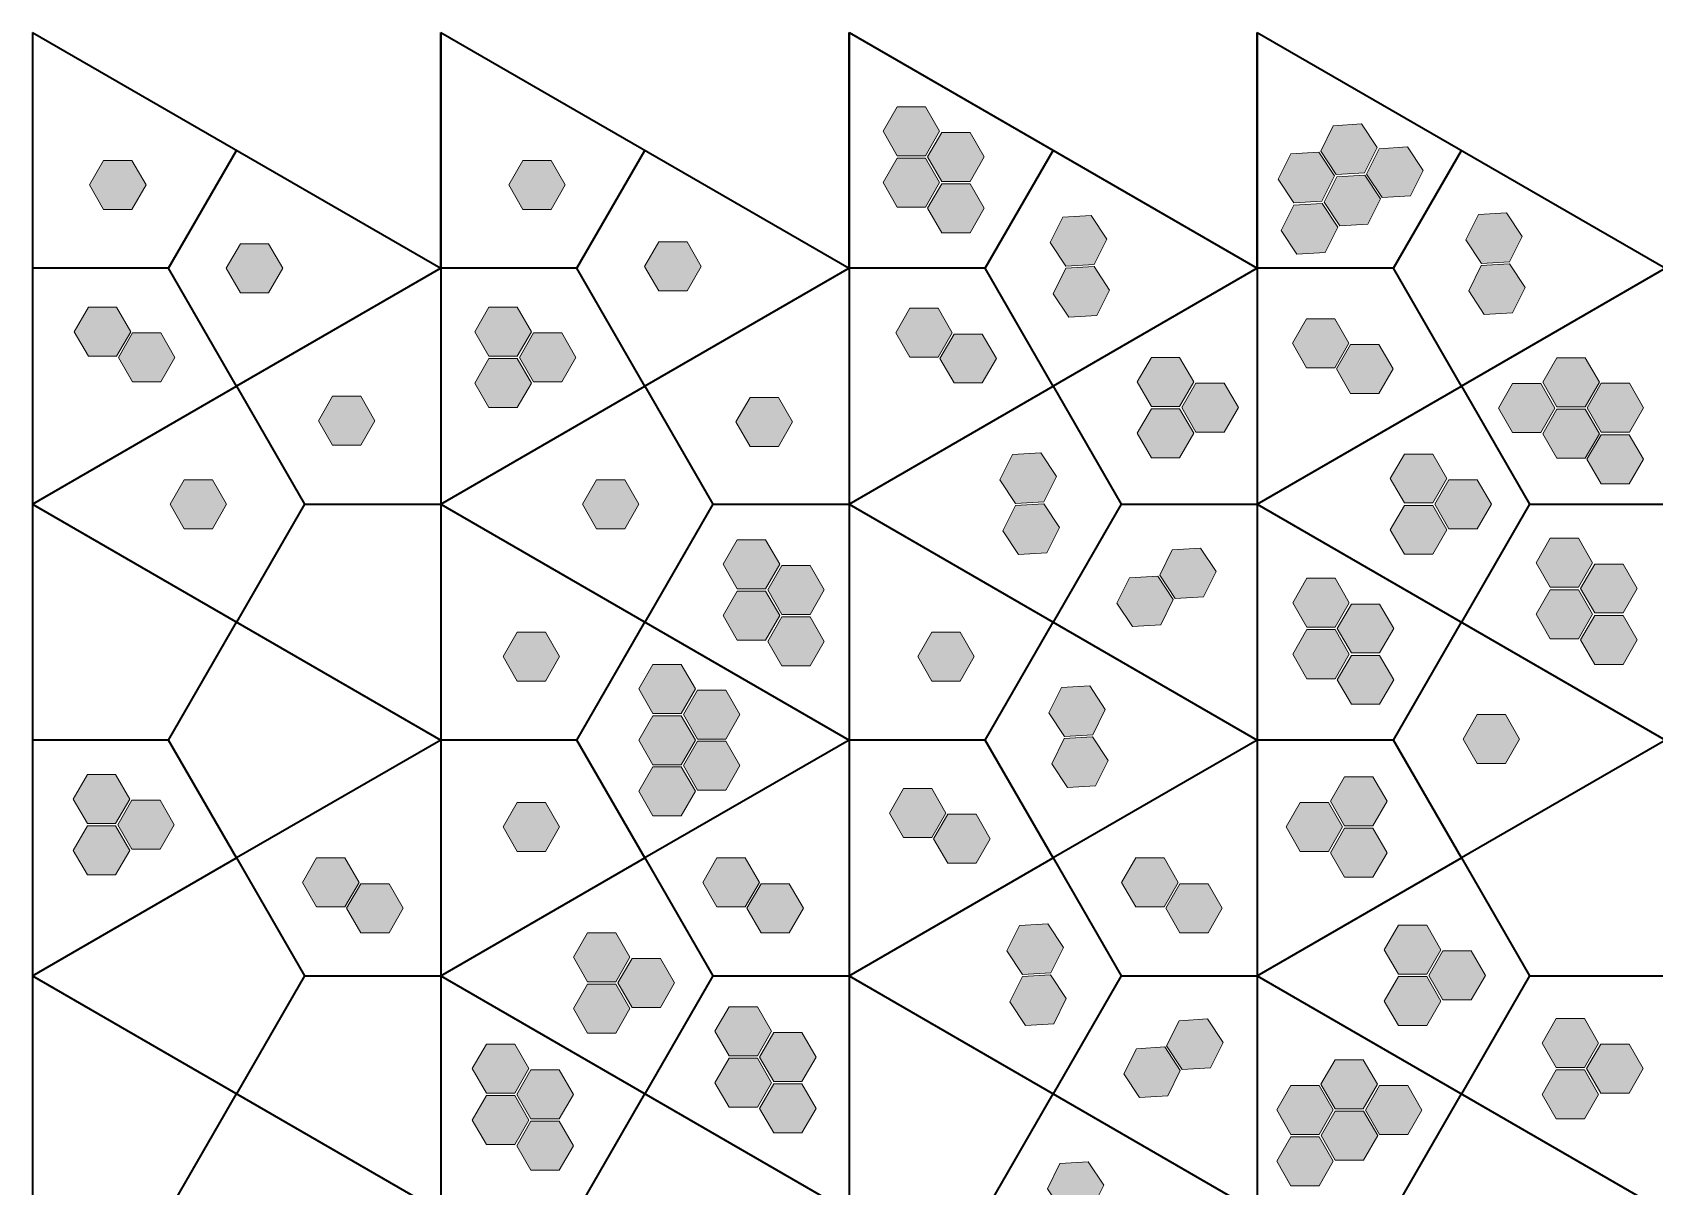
# Model space of a CAD drawing. Header units: centimetres. Extents: x 1.7 to 32, y -24.5 to -2.
# Drawn here: x 1.66 to 18.88, y -14.24 to -2 of the extents above; entities that cross this region are included whole.
import ezdxf

# ---------------------------------------------------------------- set-up
doc = ezdxf.new("R2010")
doc.units = ezdxf.units.CM
doc.header["$MEASUREMENT"] = 0
doc.layers.add('Camada 1', color=7, linetype='Continuous', lineweight=0)

msp = doc.modelspace()

# ---------------------------------------------------------------- hatches: boundary and pattern name
at = {"layer": 'Camada 1', "true_color": 0xe61f5b, "transparency": 33554687}
h = msp.add_hatch(color=232, dxfattribs=at)
h.dxf.hatch_style = 2
h.paths.add_polyline_path([(11.137, -2.785), (10.837, -2.785), (10.687, -3.045), (10.837, -3.304), (11.137, -3.304), (11.287, -3.045)])
h = msp.add_hatch(color=232, dxfattribs=at)
h.dxf.hatch_style = 2
h.paths.add_polyline_path([(11.61, -3.057), (11.31, -3.057), (11.16, -3.317), (11.31, -3.577), (11.61, -3.577), (11.76, -3.317)])
h = msp.add_hatch(color=232, dxfattribs=at)
h.dxf.hatch_style = 2
h.paths.add_polyline_path([(15.332, -3.255), (15.498, -3.505), (15.797, -3.487), (15.931, -3.219), (15.765, -2.968), (15.466, -2.987)])
h = msp.add_hatch(color=232, dxfattribs=at)
h.dxf.hatch_style = 2
h.paths.add_polyline_path([(14.881, -3.554), (15.046, -3.804), (15.346, -3.786), (15.479, -3.517), (15.314, -3.267), (15.014, -3.285)])
h = msp.add_hatch(color=232, dxfattribs=at)
h.dxf.hatch_style = 2
h.paths.add_polyline_path([(15.82, -3.499), (15.986, -3.749), (16.285, -3.731), (16.419, -3.463), (16.254, -3.212), (15.954, -3.231)])
h = msp.add_hatch(color=232, dxfattribs=at)
h.dxf.hatch_style = 2
h.paths.add_polyline_path([(2.714, -3.354), (2.414, -3.354), (2.264, -3.614), (2.414, -3.874), (2.714, -3.874), (2.864, -3.614)])
h = msp.add_hatch(color=232, dxfattribs=at)
h.dxf.hatch_style = 2
h.paths.add_polyline_path([(7.164, -3.354), (6.864, -3.354), (6.714, -3.614), (6.864, -3.874), (7.164, -3.874), (7.314, -3.614)])
h = msp.add_hatch(color=232, dxfattribs=at)
h.dxf.hatch_style = 2
h.paths.add_polyline_path([(11.137, -3.33), (10.837, -3.33), (10.687, -3.59), (10.837, -3.849), (11.137, -3.849), (11.287, -3.59)])
h = msp.add_hatch(color=232, dxfattribs=at)
h.dxf.hatch_style = 2
h.paths.add_polyline_path([(11.61, -3.602), (11.31, -3.602), (11.16, -3.862), (11.31, -4.122), (11.61, -4.122), (11.76, -3.862)])
h = msp.add_hatch(color=232, dxfattribs=at)
h.dxf.hatch_style = 2
h.paths.add_polyline_path([(15.369, -3.798), (15.534, -4.048), (15.834, -4.03), (15.968, -3.761), (15.802, -3.511), (15.503, -3.529)])
h = msp.add_hatch(color=232, dxfattribs=at)
h.dxf.hatch_style = 2
h.paths.add_polyline_path([(13.061, -4.19), (12.895, -3.94), (12.596, -3.958), (12.462, -4.226), (12.627, -4.477), (12.927, -4.458)])
h = msp.add_hatch(color=232, dxfattribs=at)
h.dxf.hatch_style = 2
h.paths.add_polyline_path([(14.914, -4.099), (15.08, -4.349), (15.379, -4.331), (15.513, -4.062), (15.348, -3.812), (15.048, -3.83)])
h = msp.add_hatch(color=232, dxfattribs=at)
h.dxf.hatch_style = 2
h.paths.add_polyline_path([(17.471, -4.161), (17.306, -3.911), (17.006, -3.929), (16.872, -4.197), (17.038, -4.448), (17.337, -4.429)])
h = msp.add_hatch(color=232, dxfattribs=at)
h.dxf.hatch_style = 2
h.paths.add_polyline_path([(4.165, -4.239), (3.865, -4.239), (3.715, -4.499), (3.865, -4.759), (4.165, -4.759), (4.315, -4.499)])
h = msp.add_hatch(color=232, dxfattribs=at)
h.dxf.hatch_style = 2
h.paths.add_polyline_path([(8.606, -4.219), (8.306, -4.219), (8.156, -4.479), (8.306, -4.739), (8.606, -4.739), (8.756, -4.479)])
h = msp.add_hatch(color=232, dxfattribs=at)
h.dxf.hatch_style = 2
h.paths.add_polyline_path([(17.502, -4.702), (17.336, -4.452), (17.037, -4.47), (16.903, -4.739), (17.069, -4.989), (17.368, -4.971)])
h = msp.add_hatch(color=232, dxfattribs=at)
h.dxf.hatch_style = 2
h.paths.add_polyline_path([(13.091, -4.731), (12.926, -4.481), (12.626, -4.499), (12.492, -4.768), (12.658, -5.018), (12.957, -5)])
h = msp.add_hatch(color=232, dxfattribs=at)
h.dxf.hatch_style = 2
h.paths.add_polyline_path([(2.552, -4.911), (2.252, -4.911), (2.102, -5.171), (2.252, -5.431), (2.552, -5.431), (2.702, -5.171)])
h = msp.add_hatch(color=232, dxfattribs=at)
h.dxf.hatch_style = 2
h.paths.add_polyline_path([(6.804, -4.912), (6.504, -4.912), (6.354, -5.171), (6.504, -5.431), (6.804, -5.431), (6.954, -5.171)])
h = msp.add_hatch(color=232, dxfattribs=at)
h.dxf.hatch_style = 2
h.paths.add_polyline_path([(11.271, -4.923), (10.971, -4.923), (10.821, -5.182), (10.971, -5.442), (11.271, -5.442), (11.421, -5.182)])
h = msp.add_hatch(color=232, dxfattribs=at)
h.dxf.hatch_style = 2
h.paths.add_polyline_path([(15.482, -5.034), (15.182, -5.034), (15.032, -5.294), (15.182, -5.554), (15.482, -5.554), (15.632, -5.294)])
h = msp.add_hatch(color=232, dxfattribs=at)
h.dxf.hatch_style = 2
h.paths.add_polyline_path([(3.02, -5.184), (2.72, -5.184), (2.57, -5.444), (2.72, -5.704), (3.02, -5.704), (3.17, -5.444)])
h = msp.add_hatch(color=232, dxfattribs=at)
h.dxf.hatch_style = 2
h.paths.add_polyline_path([(7.277, -5.184), (6.977, -5.184), (6.827, -5.444), (6.977, -5.704), (7.277, -5.704), (7.427, -5.444)])
h = msp.add_hatch(color=232, dxfattribs=at)
h.dxf.hatch_style = 2
h.paths.add_polyline_path([(11.74, -5.196), (11.44, -5.196), (11.29, -5.456), (11.44, -5.715), (11.74, -5.715), (11.89, -5.456)])
h = msp.add_hatch(color=232, dxfattribs=at)
h.dxf.hatch_style = 2
h.paths.add_polyline_path([(15.95, -5.307), (15.65, -5.307), (15.5, -5.567), (15.65, -5.827), (15.95, -5.827), (16.1, -5.567)])
h = msp.add_hatch(color=232, dxfattribs=at)
h.dxf.hatch_style = 2
h.paths.add_polyline_path([(6.804, -5.457), (6.504, -5.457), (6.354, -5.717), (6.504, -5.976), (6.804, -5.976), (6.954, -5.717)])
h = msp.add_hatch(color=232, dxfattribs=at)
h.dxf.hatch_style = 2
h.paths.add_polyline_path([(13.835, -5.444), (13.535, -5.444), (13.385, -5.704), (13.535, -5.964), (13.835, -5.964), (13.985, -5.704)])
h = msp.add_hatch(color=232, dxfattribs=at)
h.dxf.hatch_style = 2
h.paths.add_polyline_path([(17.84, -5.448), (17.69, -5.708), (17.84, -5.967), (18.14, -5.967), (18.29, -5.708), (18.14, -5.448)])
h = msp.add_hatch(color=232, dxfattribs=at)
h.dxf.hatch_style = 2
h.paths.add_polyline_path([(14.308, -5.717), (14.008, -5.717), (13.858, -5.976), (14.008, -6.236), (14.308, -6.236), (14.458, -5.976)])
h = msp.add_hatch(color=232, dxfattribs=at)
h.dxf.hatch_style = 2
h.paths.add_polyline_path([(17.368, -5.721), (17.218, -5.981), (17.368, -6.241), (17.668, -6.241), (17.818, -5.981), (17.668, -5.721)])
h = msp.add_hatch(color=232, dxfattribs=at)
h.dxf.hatch_style = 2
h.paths.add_polyline_path([(18.309, -5.718), (18.159, -5.978), (18.309, -6.238), (18.609, -6.238), (18.759, -5.978), (18.609, -5.718)])
h = msp.add_hatch(color=232, dxfattribs=at)
h.dxf.hatch_style = 2
h.paths.add_polyline_path([(5.143, -5.856), (4.843, -5.856), (4.693, -6.116), (4.843, -6.376), (5.143, -6.376), (5.293, -6.116)])
h = msp.add_hatch(color=232, dxfattribs=at)
h.dxf.hatch_style = 2
h.paths.add_polyline_path([(9.576, -5.868), (9.276, -5.868), (9.126, -6.128), (9.276, -6.388), (9.576, -6.388), (9.726, -6.128)])
h = msp.add_hatch(color=232, dxfattribs=at)
h.dxf.hatch_style = 2
h.paths.add_polyline_path([(13.835, -5.989), (13.535, -5.989), (13.385, -6.249), (13.535, -6.509), (13.835, -6.509), (13.985, -6.249)])
h = msp.add_hatch(color=232, dxfattribs=at)
h.dxf.hatch_style = 2
h.paths.add_polyline_path([(17.84, -5.993), (17.69, -6.253), (17.84, -6.513), (18.14, -6.513), (18.29, -6.253), (18.14, -5.993)])
h = msp.add_hatch(color=232, dxfattribs=at)
h.dxf.hatch_style = 2
h.paths.add_polyline_path([(18.308, -6.264), (18.158, -6.524), (18.308, -6.784), (18.608, -6.784), (18.758, -6.524), (18.608, -6.264)])
h = msp.add_hatch(color=232, dxfattribs=at)
h.dxf.hatch_style = 2
h.paths.add_polyline_path([(12.527, -6.707), (12.361, -6.457), (12.062, -6.475), (11.928, -6.743), (12.094, -6.994), (12.393, -6.975)])
h = msp.add_hatch(color=232, dxfattribs=at)
h.dxf.hatch_style = 2
h.paths.add_polyline_path([(16.521, -6.469), (16.221, -6.469), (16.071, -6.729), (16.221, -6.988), (16.521, -6.988), (16.671, -6.729)])
h = msp.add_hatch(color=232, dxfattribs=at)
h.dxf.hatch_style = 2
h.paths.add_polyline_path([(3.569, -6.741), (3.269, -6.741), (3.119, -7.001), (3.269, -7.261), (3.569, -7.261), (3.719, -7.001)])
h = msp.add_hatch(color=232, dxfattribs=at)
h.dxf.hatch_style = 2
h.paths.add_polyline_path([(7.946, -6.741), (7.646, -6.741), (7.496, -7.001), (7.646, -7.261), (7.946, -7.261), (8.096, -7.001)])
h = msp.add_hatch(color=232, dxfattribs=at)
h.dxf.hatch_style = 2
h.paths.add_polyline_path([(16.994, -6.741), (16.694, -6.741), (16.544, -7.001), (16.694, -7.261), (16.994, -7.261), (17.144, -7.001)])
h = msp.add_hatch(color=232, dxfattribs=at)
h.dxf.hatch_style = 2
h.paths.add_polyline_path([(12.558, -7.248), (12.392, -6.998), (12.093, -7.016), (11.959, -7.285), (12.124, -7.535), (12.424, -7.517)])
h = msp.add_hatch(color=232, dxfattribs=at)
h.dxf.hatch_style = 2
h.paths.add_polyline_path([(16.521, -7.014), (16.221, -7.014), (16.071, -7.274), (16.221, -7.533), (16.521, -7.533), (16.671, -7.274)])
h = msp.add_hatch(color=232, dxfattribs=at)
h.dxf.hatch_style = 2
h.paths.add_polyline_path([(9.44, -7.378), (9.14, -7.378), (8.99, -7.638), (9.14, -7.898), (9.44, -7.898), (9.59, -7.638)])
h = msp.add_hatch(color=232, dxfattribs=at)
h.dxf.hatch_style = 2
h.paths.add_polyline_path([(18.068, -7.363), (17.768, -7.363), (17.618, -7.623), (17.768, -7.883), (18.068, -7.883), (18.218, -7.623)])
h = msp.add_hatch(color=232, dxfattribs=at)
h.dxf.hatch_style = 2
h.paths.add_polyline_path([(13.757, -7.484), (13.623, -7.753), (13.788, -8.003), (14.088, -7.985), (14.222, -7.716), (14.056, -7.466)])
h = msp.add_hatch(color=232, dxfattribs=at)
h.dxf.hatch_style = 2
h.paths.add_polyline_path([(9.913, -7.651), (9.613, -7.651), (9.463, -7.911), (9.613, -8.171), (9.913, -8.171), (10.063, -7.911)])
h = msp.add_hatch(color=232, dxfattribs=at)
h.dxf.hatch_style = 2
h.paths.add_polyline_path([(18.541, -7.636), (18.241, -7.636), (18.091, -7.895), (18.241, -8.155), (18.541, -8.155), (18.691, -7.895)])
h = msp.add_hatch(color=232, dxfattribs=at)
h.dxf.hatch_style = 2
h.paths.add_polyline_path([(13.303, -7.782), (13.169, -8.05), (13.335, -8.3), (13.634, -8.282), (13.768, -8.013), (13.603, -7.763)])
h = msp.add_hatch(color=232, dxfattribs=at)
h.dxf.hatch_style = 2
h.paths.add_polyline_path([(15.485, -7.787), (15.185, -7.787), (15.035, -8.047), (15.185, -8.307), (15.485, -8.307), (15.635, -8.047)])
h = msp.add_hatch(color=232, dxfattribs=at)
h.dxf.hatch_style = 2
h.paths.add_polyline_path([(18.068, -7.908), (17.768, -7.908), (17.618, -8.168), (17.768, -8.428), (18.068, -8.428), (18.218, -8.168)])
h = msp.add_hatch(color=232, dxfattribs=at)
h.dxf.hatch_style = 2
h.paths.add_polyline_path([(9.44, -7.923), (9.14, -7.923), (8.99, -8.183), (9.14, -8.443), (9.44, -8.443), (9.59, -8.183)])
h = msp.add_hatch(color=232, dxfattribs=at)
h.dxf.hatch_style = 2
h.paths.add_polyline_path([(15.958, -8.06), (15.658, -8.06), (15.508, -8.32), (15.658, -8.579), (15.958, -8.579), (16.108, -8.32)])
h = msp.add_hatch(color=232, dxfattribs=at)
h.dxf.hatch_style = 2
h.paths.add_polyline_path([(9.913, -8.196), (9.613, -8.196), (9.463, -8.456), (9.613, -8.716), (9.913, -8.716), (10.063, -8.456)])
h = msp.add_hatch(color=232, dxfattribs=at)
h.dxf.hatch_style = 2
h.paths.add_polyline_path([(18.541, -8.181), (18.241, -8.181), (18.091, -8.44), (18.241, -8.7), (18.541, -8.7), (18.691, -8.44)])
h = msp.add_hatch(color=232, dxfattribs=at)
h.dxf.hatch_style = 2
h.paths.add_polyline_path([(7.104, -8.358), (6.804, -8.358), (6.654, -8.618), (6.804, -8.878), (7.104, -8.878), (7.254, -8.618)])
h = msp.add_hatch(color=232, dxfattribs=at)
h.dxf.hatch_style = 2
h.paths.add_polyline_path([(11.505, -8.358), (11.205, -8.358), (11.055, -8.618), (11.205, -8.878), (11.505, -8.878), (11.655, -8.618)])
h = msp.add_hatch(color=232, dxfattribs=at)
h.dxf.hatch_style = 2
h.paths.add_polyline_path([(15.485, -8.332), (15.185, -8.332), (15.035, -8.592), (15.185, -8.852), (15.485, -8.852), (15.635, -8.592)])
h = msp.add_hatch(color=232, dxfattribs=at)
h.dxf.hatch_style = 2
h.paths.add_polyline_path([(15.958, -8.605), (15.658, -8.605), (15.508, -8.865), (15.658, -9.124), (15.958, -9.124), (16.108, -8.865)])
h = msp.add_hatch(color=232, dxfattribs=at)
h.dxf.hatch_style = 2
h.paths.add_polyline_path([(8.545, -8.7), (8.245, -8.7), (8.095, -8.96), (8.245, -9.22), (8.545, -9.22), (8.695, -8.96)])
h = msp.add_hatch(color=232, dxfattribs=at)
h.dxf.hatch_style = 2
h.paths.add_polyline_path([(13.045, -9.178), (12.88, -8.928), (12.58, -8.946), (12.447, -9.215), (12.612, -9.465), (12.912, -9.447)])
h = msp.add_hatch(color=232, dxfattribs=at)
h.dxf.hatch_style = 2
h.paths.add_polyline_path([(9.018, -8.973), (8.718, -8.973), (8.568, -9.232), (8.718, -9.492), (9.018, -9.492), (9.168, -9.232)])
h = msp.add_hatch(color=232, dxfattribs=at)
h.dxf.hatch_style = 2
h.paths.add_polyline_path([(8.545, -9.245), (8.245, -9.245), (8.095, -9.505), (8.245, -9.765), (8.545, -9.765), (8.695, -9.505)])
h = msp.add_hatch(color=232, dxfattribs=at)
h.dxf.hatch_style = 2
h.paths.add_polyline_path([(17.294, -9.232), (16.994, -9.232), (16.844, -9.492), (16.994, -9.752), (17.294, -9.752), (17.444, -9.492)])
h = msp.add_hatch(color=232, dxfattribs=at)
h.dxf.hatch_style = 2
h.paths.add_polyline_path([(13.076, -9.72), (12.911, -9.47), (12.611, -9.488), (12.477, -9.756), (12.643, -10.006), (12.942, -9.988)])
h = msp.add_hatch(color=232, dxfattribs=at)
h.dxf.hatch_style = 2
h.paths.add_polyline_path([(9.018, -9.514), (8.718, -9.514), (8.568, -9.774), (8.718, -10.034), (9.018, -10.034), (9.168, -9.774)])
h = msp.add_hatch(color=232, dxfattribs=at)
h.dxf.hatch_style = 2
h.paths.add_polyline_path([(8.545, -9.786), (8.245, -9.786), (8.095, -10.046), (8.245, -10.306), (8.545, -10.306), (8.695, -10.046)])
h = msp.add_hatch(color=232, dxfattribs=at)
h.dxf.hatch_style = 2
h.paths.add_polyline_path([(2.541, -9.869), (2.241, -9.869), (2.091, -10.129), (2.241, -10.388), (2.541, -10.388), (2.691, -10.129)])
h = msp.add_hatch(color=232, dxfattribs=at)
h.dxf.hatch_style = 2
h.paths.add_polyline_path([(15.586, -9.892), (15.436, -10.152), (15.586, -10.412), (15.886, -10.412), (16.036, -10.152), (15.886, -9.892)])
h = msp.add_hatch(color=232, dxfattribs=at)
h.dxf.hatch_style = 2
h.paths.add_polyline_path([(3.014, -10.141), (2.714, -10.141), (2.564, -10.401), (2.714, -10.661), (3.014, -10.661), (3.164, -10.401)])
h = msp.add_hatch(color=232, dxfattribs=at)
h.dxf.hatch_style = 2
h.paths.add_polyline_path([(11.205, -10.017), (10.905, -10.017), (10.755, -10.277), (10.905, -10.537), (11.205, -10.537), (11.355, -10.277)])
h = msp.add_hatch(color=232, dxfattribs=at)
h.dxf.hatch_style = 2
h.paths.add_polyline_path([(7.104, -10.165), (6.804, -10.165), (6.654, -10.425), (6.804, -10.685), (7.104, -10.685), (7.254, -10.425)])
h = msp.add_hatch(color=232, dxfattribs=at)
h.dxf.hatch_style = 2
h.paths.add_polyline_path([(11.674, -10.291), (11.374, -10.291), (11.224, -10.55), (11.374, -10.81), (11.674, -10.81), (11.824, -10.55)])
h = msp.add_hatch(color=232, dxfattribs=at)
h.dxf.hatch_style = 2
h.paths.add_polyline_path([(15.114, -10.165), (14.964, -10.425), (15.114, -10.685), (15.414, -10.685), (15.564, -10.425), (15.414, -10.165)])
h = msp.add_hatch(color=232, dxfattribs=at)
h.dxf.hatch_style = 2
h.paths.add_polyline_path([(2.541, -10.414), (2.241, -10.414), (2.091, -10.674), (2.241, -10.933), (2.541, -10.933), (2.691, -10.674)])
h = msp.add_hatch(color=232, dxfattribs=at)
h.dxf.hatch_style = 2
h.paths.add_polyline_path([(15.586, -10.438), (15.436, -10.698), (15.586, -10.957), (15.886, -10.957), (16.036, -10.698), (15.886, -10.438)])
h = msp.add_hatch(color=232, dxfattribs=at)
h.dxf.hatch_style = 2
h.paths.add_polyline_path([(4.975, -10.754), (4.675, -10.754), (4.525, -11.014), (4.675, -11.274), (4.975, -11.274), (5.125, -11.014)])
h = msp.add_hatch(color=232, dxfattribs=at)
h.dxf.hatch_style = 2
h.paths.add_polyline_path([(9.224, -10.754), (8.924, -10.754), (8.774, -11.014), (8.924, -11.274), (9.224, -11.274), (9.374, -11.014)])
h = msp.add_hatch(color=232, dxfattribs=at)
h.dxf.hatch_style = 2
h.paths.add_polyline_path([(13.669, -10.754), (13.369, -10.754), (13.219, -11.014), (13.369, -11.274), (13.669, -11.274), (13.819, -11.014)])
h = msp.add_hatch(color=232, dxfattribs=at)
h.dxf.hatch_style = 2
h.paths.add_polyline_path([(5.443, -11.027), (5.143, -11.027), (4.993, -11.287), (5.143, -11.547), (5.443, -11.547), (5.593, -11.287)])
h = msp.add_hatch(color=232, dxfattribs=at)
h.dxf.hatch_style = 2
h.paths.add_polyline_path([(9.692, -11.027), (9.392, -11.027), (9.242, -11.287), (9.392, -11.547), (9.692, -11.547), (9.842, -11.287)])
h = msp.add_hatch(color=232, dxfattribs=at)
h.dxf.hatch_style = 2
h.paths.add_polyline_path([(14.137, -11.027), (13.837, -11.027), (13.687, -11.287), (13.837, -11.547), (14.137, -11.547), (14.287, -11.287)])
h = msp.add_hatch(color=232, dxfattribs=at)
h.dxf.hatch_style = 2
h.paths.add_polyline_path([(12.601, -11.702), (12.436, -11.452), (12.136, -11.47), (12.002, -11.739), (12.168, -11.989), (12.467, -11.971)])
h = msp.add_hatch(color=232, dxfattribs=at)
h.dxf.hatch_style = 2
h.paths.add_polyline_path([(16.457, -11.467), (16.157, -11.467), (16.007, -11.727), (16.157, -11.987), (16.457, -11.987), (16.607, -11.727)])
h = msp.add_hatch(color=232, dxfattribs=at)
h.dxf.hatch_style = 2
h.paths.add_polyline_path([(7.85, -11.547), (7.55, -11.547), (7.4, -11.807), (7.55, -12.067), (7.85, -12.067), (8, -11.807)])
h = msp.add_hatch(color=232, dxfattribs=at)
h.dxf.hatch_style = 2
h.paths.add_polyline_path([(8.323, -11.819), (8.023, -11.819), (7.873, -12.079), (8.023, -12.339), (8.323, -12.339), (8.473, -12.079)])
h = msp.add_hatch(color=232, dxfattribs=at)
h.dxf.hatch_style = 2
h.paths.add_polyline_path([(16.93, -11.74), (16.63, -11.74), (16.48, -12), (16.63, -12.26), (16.93, -12.26), (17.08, -12)])
h = msp.add_hatch(color=232, dxfattribs=at)
h.dxf.hatch_style = 2
h.paths.add_polyline_path([(12.632, -12.244), (12.466, -11.993), (12.167, -12.012), (12.033, -12.28), (12.198, -12.53), (12.498, -12.512)])
h = msp.add_hatch(color=232, dxfattribs=at)
h.dxf.hatch_style = 2
h.paths.add_polyline_path([(16.457, -12.012), (16.157, -12.012), (16.007, -12.272), (16.157, -12.532), (16.457, -12.532), (16.607, -12.272)])
h = msp.add_hatch(color=232, dxfattribs=at)
h.dxf.hatch_style = 2
h.paths.add_polyline_path([(7.85, -12.092), (7.55, -12.092), (7.4, -12.352), (7.55, -12.612), (7.85, -12.612), (8, -12.352)])
h = msp.add_hatch(color=232, dxfattribs=at)
h.dxf.hatch_style = 2
h.paths.add_polyline_path([(9.353, -12.333), (9.053, -12.333), (8.903, -12.593), (9.053, -12.853), (9.353, -12.853), (9.503, -12.593)])
h = msp.add_hatch(color=232, dxfattribs=at)
h.dxf.hatch_style = 2
h.paths.add_polyline_path([(13.831, -12.48), (13.697, -12.748), (13.863, -12.998), (14.162, -12.98), (14.296, -12.712), (14.13, -12.461)])
h = msp.add_hatch(color=232, dxfattribs=at)
h.dxf.hatch_style = 2
h.paths.add_polyline_path([(18.132, -12.457), (17.832, -12.457), (17.682, -12.717), (17.832, -12.977), (18.132, -12.977), (18.282, -12.717)])
h = msp.add_hatch(color=232, dxfattribs=at)
h.dxf.hatch_style = 2
h.paths.add_polyline_path([(6.777, -12.729), (6.477, -12.729), (6.327, -12.989), (6.477, -13.249), (6.777, -13.249), (6.927, -12.989)])
h = msp.add_hatch(color=232, dxfattribs=at)
h.dxf.hatch_style = 2
h.paths.add_polyline_path([(9.826, -12.606), (9.526, -12.606), (9.376, -12.866), (9.526, -13.126), (9.826, -13.126), (9.976, -12.866)])
h = msp.add_hatch(color=232, dxfattribs=at)
h.dxf.hatch_style = 2
h.paths.add_polyline_path([(18.605, -12.73), (18.305, -12.73), (18.155, -12.989), (18.305, -13.249), (18.605, -13.249), (18.755, -12.989)])
h = msp.add_hatch(color=232, dxfattribs=at)
h.dxf.hatch_style = 2
h.paths.add_polyline_path([(9.353, -12.878), (9.053, -12.878), (8.903, -13.138), (9.053, -13.398), (9.353, -13.398), (9.503, -13.138)])
h = msp.add_hatch(color=232, dxfattribs=at)
h.dxf.hatch_style = 2
h.paths.add_polyline_path([(13.377, -12.777), (13.243, -13.045), (13.409, -13.296), (13.708, -13.277), (13.842, -13.009), (13.677, -12.759)])
h = msp.add_hatch(color=232, dxfattribs=at)
h.dxf.hatch_style = 2
h.paths.add_polyline_path([(15.334, -13.155), (15.484, -13.415), (15.784, -13.415), (15.934, -13.155), (15.784, -12.895), (15.484, -12.895)])
h = msp.add_hatch(color=232, dxfattribs=at)
h.dxf.hatch_style = 2
h.paths.add_polyline_path([(7.25, -13.002), (6.95, -13.002), (6.8, -13.262), (6.95, -13.522), (7.25, -13.522), (7.4, -13.262)])
h = msp.add_hatch(color=232, dxfattribs=at)
h.dxf.hatch_style = 2
h.paths.add_polyline_path([(18.132, -13.002), (17.832, -13.002), (17.682, -13.262), (17.832, -13.522), (18.132, -13.522), (18.282, -13.262)])
h = msp.add_hatch(color=232, dxfattribs=at)
h.dxf.hatch_style = 2
h.paths.add_polyline_path([(9.826, -13.151), (9.526, -13.151), (9.376, -13.411), (9.526, -13.671), (9.826, -13.671), (9.976, -13.411)])
h = msp.add_hatch(color=232, dxfattribs=at)
h.dxf.hatch_style = 2
h.paths.add_polyline_path([(14.865, -13.426), (15.015, -13.686), (15.315, -13.686), (15.465, -13.426), (15.315, -13.166), (15.015, -13.166)])
h = msp.add_hatch(color=232, dxfattribs=at)
h.dxf.hatch_style = 2
h.paths.add_polyline_path([(15.806, -13.429), (15.956, -13.688), (16.256, -13.688), (16.406, -13.429), (16.256, -13.169), (15.956, -13.169)])
h = msp.add_hatch(color=232, dxfattribs=at)
h.dxf.hatch_style = 2
h.paths.add_polyline_path([(6.777, -13.275), (6.477, -13.275), (6.327, -13.534), (6.477, -13.794), (6.777, -13.794), (6.927, -13.534)])
h = msp.add_hatch(color=232, dxfattribs=at)
h.dxf.hatch_style = 2
h.paths.add_polyline_path([(7.25, -13.547), (6.95, -13.547), (6.8, -13.807), (6.95, -14.067), (7.25, -14.067), (7.4, -13.807)])
h = msp.add_hatch(color=232, dxfattribs=at)
h.dxf.hatch_style = 2
h.paths.add_polyline_path([(15.337, -13.699), (15.487, -13.959), (15.787, -13.959), (15.937, -13.699), (15.787, -13.439), (15.487, -13.439)])
h = msp.add_hatch(color=232, dxfattribs=at)
h.dxf.hatch_style = 2
h.paths.add_polyline_path([(14.865, -13.972), (15.015, -14.232), (15.315, -14.232), (15.465, -13.972), (15.315, -13.712), (15.015, -13.712)])
h = msp.add_hatch(color=232, dxfattribs=at)
h.dxf.hatch_style = 2
h.paths.add_polyline_path([(13.03, -14.226), (12.865, -13.976), (12.565, -13.994), (12.431, -14.263), (12.597, -14.513), (12.896, -14.495)])

# ---------------------------------------------------------------- linework, layer by layer
at = {"layer": 'Camada 1', "color": 250, "lineweight": 35, "true_color": 0x1d1d1b}
for p, q in [((1.658, -1.997), (1.658, -4.499)), ((1.658, -1.997), (5.992, -4.499)), ((5.992, -4.499), (5.992, -1.997)), ((5.992, -1.997), (5.992, -4.499)), ((5.992, -1.997), (10.326, -4.499)), ((10.326, -4.499), (10.326, -1.997)), ((10.326, -1.997), (10.326, -4.499)), ((10.326, -1.997), (14.659, -4.499)), ((14.659, -4.499), (14.659, -1.997)), ((14.659, -1.997), (14.659, -4.499)), ((14.659, -1.997), (18.993, -4.499)), ((1.658, -4.499), (1.658, -7.001)), ((3.103, -4.499), (3.103, -4.499)), ((5.992, -4.499), (3.825, -5.75)), ((5.992, -4.499), (5.992, -7.001)), ((7.436, -4.499), (7.436, -4.499)), ((10.326, -4.499), (8.159, -5.75)), ((10.326, -4.499), (10.326, -7.001)), ((11.77, -4.499), (11.77, -4.499)), ((14.659, -4.499), (12.492, -5.75)), ((14.659, -4.499), (14.659, -7.001)), ((16.104, -4.499), (16.104, -4.499)), ((18.993, -4.499), (16.826, -5.75)), ((1.658, -7.001), (3.825, -5.75)), ((5.992, -7.001), (8.159, -5.75)), ((10.326, -7.001), (12.492, -5.75)), ((14.659, -7.001), (16.826, -5.75)), ((1.658, -7.001), (1.658, -9.503)), ((1.658, -7.001), (5.992, -9.503)), ((4.547, -7.001), (4.547, -7.001)), ((5.992, -7.001), (5.992, -9.503)), ((5.992, -7.001), (10.326, -9.503)), ((8.881, -7.001), (8.881, -7.001)), ((10.326, -7.001), (10.326, -9.503)), ((10.326, -7.001), (14.659, -9.503)), ((13.215, -7.001), (13.215, -7.001)), ((14.659, -7.001), (14.659, -9.503)), ((14.659, -7.001), (18.993, -9.503)), ((17.548, -7.001), (17.548, -7.001)), ((1.658, -9.503), (1.658, -12.005)), ((3.103, -9.503), (3.103, -9.503)), ((5.992, -9.503), (3.825, -10.754)), ((5.992, -9.503), (5.992, -12.005)), ((7.436, -9.503), (7.436, -9.503)), ((10.326, -9.503), (8.159, -10.754)), ((10.326, -9.503), (10.326, -12.005)), ((11.77, -9.503), (11.77, -9.503)), ((14.659, -9.503), (12.492, -10.754)), ((14.659, -9.503), (14.659, -12.005)), ((16.104, -9.503), (16.104, -9.503)), ((18.993, -9.503), (16.826, -10.754)), ((1.658, -12.005), (3.825, -10.754)), ((5.992, -12.005), (8.159, -10.754)), ((10.326, -12.005), (12.492, -10.754)), ((14.659, -12.005), (16.826, -10.754)), ((1.658, -12.005), (1.658, -14.507)), ((1.658, -12.005), (5.992, -14.507)), ((4.547, -12.005), (4.547, -12.005)), ((5.992, -12.005), (5.992, -14.507)), ((5.992, -12.005), (10.326, -14.507)), ((8.881, -12.005), (8.881, -12.005)), ((10.326, -12.005), (10.326, -14.507)), ((10.326, -12.005), (14.659, -14.507)), ((13.215, -12.005), (13.215, -12.005)), ((14.659, -12.005), (14.659, -14.507)), ((14.659, -12.005), (18.993, -14.507)), ((17.548, -12.005), (17.548, -12.005))]:
    msp.add_line(p, q, dxfattribs=at)
at = {"layer": 'Camada 1', "color": 232, "lineweight": 35, "true_color": 0xe61f5b}
for p, q in [((3.103, -4.499), (3.825, -3.248)), ((7.436, -4.499), (8.159, -3.248)), ((11.77, -4.499), (12.492, -3.248)), ((16.104, -4.499), (16.826, -3.248)), ((3.103, -4.499), (1.658, -4.499)), ((3.825, -5.75), (3.103, -4.499)), ((7.436, -4.499), (5.992, -4.499)), ((8.159, -5.75), (7.436, -4.499)), ((11.77, -4.499), (10.326, -4.499)), ((12.492, -5.75), (11.77, -4.499)), ((16.104, -4.499), (14.659, -4.499)), ((16.826, -5.75), (16.104, -4.499)), ((3.825, -5.75), (4.547, -7.001)), ((8.159, -5.75), (8.881, -7.001)), ((12.492, -5.75), (13.215, -7.001)), ((16.826, -5.75), (17.548, -7.001)), ((4.547, -7.001), (3.825, -8.252)), ((4.547, -7.001), (5.992, -7.001)), ((8.881, -7.001), (8.159, -8.252)), ((8.881, -7.001), (10.326, -7.001)), ((13.215, -7.001), (12.492, -8.252)), ((13.215, -7.001), (14.659, -7.001)), ((17.548, -7.001), (16.826, -8.252)), ((17.548, -7.001), (18.993, -7.001)), ((3.103, -9.503), (3.825, -8.252)), ((7.436, -9.503), (8.159, -8.252)), ((11.77, -9.503), (12.492, -8.252)), ((16.104, -9.503), (16.826, -8.252)), ((3.103, -9.503), (1.658, -9.503)), ((3.825, -10.754), (3.103, -9.503)), ((7.436, -9.503), (5.992, -9.503)), ((8.159, -10.754), (7.436, -9.503)), ((11.77, -9.503), (10.326, -9.503)), ((12.492, -10.754), (11.77, -9.503)), ((16.104, -9.503), (14.659, -9.503)), ((16.826, -10.754), (16.104, -9.503)), ((3.825, -10.754), (4.547, -12.005)), ((8.159, -10.754), (8.881, -12.005)), ((12.492, -10.754), (13.215, -12.005)), ((16.826, -10.754), (17.548, -12.005)), ((4.547, -12.005), (3.825, -13.256)), ((4.547, -12.005), (5.992, -12.005)), ((8.881, -12.005), (8.159, -13.256)), ((8.881, -12.005), (10.326, -12.005)), ((13.215, -12.005), (12.492, -13.256)), ((13.215, -12.005), (14.659, -12.005)), ((17.548, -12.005), (16.826, -13.256)), ((17.548, -12.005), (18.993, -12.005)), ((3.103, -14.507), (3.825, -13.256)), ((7.436, -14.507), (8.159, -13.256)), ((11.77, -14.507), (12.492, -13.256)), ((16.104, -14.507), (16.826, -13.256))]:
    msp.add_line(p, q, dxfattribs=at)
at = {"layer": 'Camada 1', "color": 7, "lineweight": 0, "true_color": 0xffffff}
for p, q in [((5.992, -4.499), (3.825, -5.75)), ((10.326, -4.499), (8.159, -5.75)), ((14.659, -4.499), (12.492, -5.75)), ((18.993, -4.499), (16.826, -5.75)), ((3.825, -5.75), (1.658, -7.001)), ((8.159, -5.75), (5.992, -7.001)), ((12.492, -5.75), (10.326, -7.001)), ((16.826, -5.75), (14.659, -7.001)), ((5.992, -9.503), (3.825, -10.754)), ((10.326, -9.503), (8.159, -10.754)), ((14.659, -9.503), (12.492, -10.754)), ((18.993, -9.503), (16.826, -10.754)), ((3.825, -10.754), (1.658, -12.005)), ((8.159, -10.754), (5.992, -12.005)), ((12.492, -10.754), (10.326, -12.005)), ((16.826, -10.754), (14.659, -12.005))]:
    msp.add_line(p, q, dxfattribs=at)
at = {"layer": 'Camada 1'}
for points in [[(11.137, -2.785), (10.837, -2.785), (10.687, -3.045), (10.837, -3.304), (11.137, -3.304), (11.287, -3.045)], [(11.61, -3.057), (11.31, -3.057), (11.16, -3.317), (11.31, -3.577), (11.61, -3.577), (11.76, -3.317)], [(15.332, -3.255), (15.498, -3.505), (15.797, -3.487), (15.931, -3.219), (15.765, -2.968), (15.466, -2.987)], [(14.881, -3.554), (15.046, -3.804), (15.346, -3.786), (15.479, -3.517), (15.314, -3.267), (15.014, -3.285)], [(15.82, -3.499), (15.986, -3.749), (16.285, -3.731), (16.419, -3.463), (16.254, -3.212), (15.954, -3.231)], [(2.714, -3.354), (2.414, -3.354), (2.264, -3.614), (2.414, -3.874), (2.714, -3.874), (2.864, -3.614)], [(7.164, -3.354), (6.864, -3.354), (6.714, -3.614), (6.864, -3.874), (7.164, -3.874), (7.314, -3.614)], [(11.137, -3.33), (10.837, -3.33), (10.687, -3.59), (10.837, -3.849), (11.137, -3.849), (11.287, -3.59)], [(11.61, -3.602), (11.31, -3.602), (11.16, -3.862), (11.31, -4.122), (11.61, -4.122), (11.76, -3.862)], [(15.369, -3.798), (15.534, -4.048), (15.834, -4.03), (15.968, -3.761), (15.802, -3.511), (15.503, -3.529)], [(13.061, -4.19), (12.895, -3.94), (12.596, -3.958), (12.462, -4.226), (12.627, -4.477), (12.927, -4.458)], [(14.914, -4.099), (15.08, -4.349), (15.379, -4.331), (15.513, -4.062), (15.348, -3.812), (15.048, -3.83)], [(17.471, -4.161), (17.306, -3.911), (17.006, -3.929), (16.872, -4.197), (17.038, -4.448), (17.337, -4.429)], [(4.165, -4.239), (3.865, -4.239), (3.715, -4.499), (3.865, -4.759), (4.165, -4.759), (4.315, -4.499)], [(8.606, -4.219), (8.306, -4.219), (8.156, -4.479), (8.306, -4.739), (8.606, -4.739), (8.756, -4.479)], [(17.502, -4.702), (17.336, -4.452), (17.037, -4.47), (16.903, -4.739), (17.069, -4.989), (17.368, -4.971)], [(13.091, -4.731), (12.926, -4.481), (12.626, -4.499), (12.492, -4.768), (12.658, -5.018), (12.957, -5)], [(2.552, -4.911), (2.252, -4.911), (2.102, -5.171), (2.252, -5.431), (2.552, -5.431), (2.702, -5.171)], [(6.804, -4.912), (6.504, -4.912), (6.354, -5.171), (6.504, -5.431), (6.804, -5.431), (6.954, -5.171)], [(11.271, -4.923), (10.971, -4.923), (10.821, -5.182), (10.971, -5.442), (11.271, -5.442), (11.421, -5.182)], [(15.482, -5.034), (15.182, -5.034), (15.032, -5.294), (15.182, -5.554), (15.482, -5.554), (15.632, -5.294)], [(3.02, -5.184), (2.72, -5.184), (2.57, -5.444), (2.72, -5.704), (3.02, -5.704), (3.17, -5.444)], [(7.277, -5.184), (6.977, -5.184), (6.827, -5.444), (6.977, -5.704), (7.277, -5.704), (7.427, -5.444)], [(11.74, -5.196), (11.44, -5.196), (11.29, -5.456), (11.44, -5.715), (11.74, -5.715), (11.89, -5.456)], [(15.95, -5.307), (15.65, -5.307), (15.5, -5.567), (15.65, -5.827), (15.95, -5.827), (16.1, -5.567)], [(6.804, -5.457), (6.504, -5.457), (6.354, -5.717), (6.504, -5.976), (6.804, -5.976), (6.954, -5.717)], [(13.835, -5.444), (13.535, -5.444), (13.385, -5.704), (13.535, -5.964), (13.835, -5.964), (13.985, -5.704)], [(17.84, -5.448), (17.69, -5.708), (17.84, -5.967), (18.14, -5.967), (18.29, -5.708), (18.14, -5.448)], [(14.308, -5.717), (14.008, -5.717), (13.858, -5.976), (14.008, -6.236), (14.308, -6.236), (14.458, -5.976)], [(17.368, -5.721), (17.218, -5.981), (17.368, -6.241), (17.668, -6.241), (17.818, -5.981), (17.668, -5.721)], [(18.309, -5.718), (18.159, -5.978), (18.309, -6.238), (18.609, -6.238), (18.759, -5.978), (18.609, -5.718)], [(5.143, -5.856), (4.843, -5.856), (4.693, -6.116), (4.843, -6.376), (5.143, -6.376), (5.293, -6.116)], [(9.576, -5.868), (9.276, -5.868), (9.126, -6.128), (9.276, -6.388), (9.576, -6.388), (9.726, -6.128)], [(13.835, -5.989), (13.535, -5.989), (13.385, -6.249), (13.535, -6.509), (13.835, -6.509), (13.985, -6.249)], [(17.84, -5.993), (17.69, -6.253), (17.84, -6.513), (18.14, -6.513), (18.29, -6.253), (18.14, -5.993)], [(18.308, -6.264), (18.158, -6.524), (18.308, -6.784), (18.608, -6.784), (18.758, -6.524), (18.608, -6.264)], [(12.527, -6.707), (12.361, -6.457), (12.062, -6.475), (11.928, -6.743), (12.094, -6.994), (12.393, -6.975)], [(16.521, -6.469), (16.221, -6.469), (16.071, -6.729), (16.221, -6.988), (16.521, -6.988), (16.671, -6.729)], [(3.569, -6.741), (3.269, -6.741), (3.119, -7.001), (3.269, -7.261), (3.569, -7.261), (3.719, -7.001)], [(7.946, -6.741), (7.646, -6.741), (7.496, -7.001), (7.646, -7.261), (7.946, -7.261), (8.096, -7.001)], [(16.994, -6.741), (16.694, -6.741), (16.544, -7.001), (16.694, -7.261), (16.994, -7.261), (17.144, -7.001)], [(12.558, -7.248), (12.392, -6.998), (12.093, -7.016), (11.959, -7.285), (12.124, -7.535), (12.424, -7.517)], [(16.521, -7.014), (16.221, -7.014), (16.071, -7.274), (16.221, -7.533), (16.521, -7.533), (16.671, -7.274)], [(9.44, -7.378), (9.14, -7.378), (8.99, -7.638), (9.14, -7.898), (9.44, -7.898), (9.59, -7.638)], [(18.068, -7.363), (17.768, -7.363), (17.618, -7.623), (17.768, -7.883), (18.068, -7.883), (18.218, -7.623)], [(13.757, -7.484), (13.623, -7.753), (13.788, -8.003), (14.088, -7.985), (14.222, -7.716), (14.056, -7.466)], [(9.913, -7.651), (9.613, -7.651), (9.463, -7.911), (9.613, -8.171), (9.913, -8.171), (10.063, -7.911)], [(18.541, -7.636), (18.241, -7.636), (18.091, -7.895), (18.241, -8.155), (18.541, -8.155), (18.691, -7.895)], [(13.303, -7.782), (13.169, -8.05), (13.335, -8.3), (13.634, -8.282), (13.768, -8.013), (13.603, -7.763)], [(15.485, -7.787), (15.185, -7.787), (15.035, -8.047), (15.185, -8.307), (15.485, -8.307), (15.635, -8.047)], [(18.068, -7.908), (17.768, -7.908), (17.618, -8.168), (17.768, -8.428), (18.068, -8.428), (18.218, -8.168)], [(9.44, -7.923), (9.14, -7.923), (8.99, -8.183), (9.14, -8.443), (9.44, -8.443), (9.59, -8.183)], [(15.958, -8.06), (15.658, -8.06), (15.508, -8.32), (15.658, -8.579), (15.958, -8.579), (16.108, -8.32)], [(9.913, -8.196), (9.613, -8.196), (9.463, -8.456), (9.613, -8.716), (9.913, -8.716), (10.063, -8.456)], [(18.541, -8.181), (18.241, -8.181), (18.091, -8.44), (18.241, -8.7), (18.541, -8.7), (18.691, -8.44)], [(7.104, -8.358), (6.804, -8.358), (6.654, -8.618), (6.804, -8.878), (7.104, -8.878), (7.254, -8.618)], [(11.505, -8.358), (11.205, -8.358), (11.055, -8.618), (11.205, -8.878), (11.505, -8.878), (11.655, -8.618)], [(15.485, -8.332), (15.185, -8.332), (15.035, -8.592), (15.185, -8.852), (15.485, -8.852), (15.635, -8.592)], [(15.958, -8.605), (15.658, -8.605), (15.508, -8.865), (15.658, -9.124), (15.958, -9.124), (16.108, -8.865)], [(8.545, -8.7), (8.245, -8.7), (8.095, -8.96), (8.245, -9.22), (8.545, -9.22), (8.695, -8.96)], [(13.045, -9.178), (12.88, -8.928), (12.58, -8.946), (12.447, -9.215), (12.612, -9.465), (12.912, -9.447)], [(9.018, -8.973), (8.718, -8.973), (8.568, -9.232), (8.718, -9.492), (9.018, -9.492), (9.168, -9.232)], [(8.545, -9.245), (8.245, -9.245), (8.095, -9.505), (8.245, -9.765), (8.545, -9.765), (8.695, -9.505)], [(17.294, -9.232), (16.994, -9.232), (16.844, -9.492), (16.994, -9.752), (17.294, -9.752), (17.444, -9.492)], [(13.076, -9.72), (12.911, -9.47), (12.611, -9.488), (12.477, -9.756), (12.643, -10.006), (12.942, -9.988)], [(9.018, -9.514), (8.718, -9.514), (8.568, -9.774), (8.718, -10.034), (9.018, -10.034), (9.168, -9.774)], [(8.545, -9.786), (8.245, -9.786), (8.095, -10.046), (8.245, -10.306), (8.545, -10.306), (8.695, -10.046)], [(2.541, -9.869), (2.241, -9.869), (2.091, -10.129), (2.241, -10.388), (2.541, -10.388), (2.691, -10.129)], [(15.586, -9.892), (15.436, -10.152), (15.586, -10.412), (15.886, -10.412), (16.036, -10.152), (15.886, -9.892)], [(3.014, -10.141), (2.714, -10.141), (2.564, -10.401), (2.714, -10.661), (3.014, -10.661), (3.164, -10.401)], [(11.205, -10.017), (10.905, -10.017), (10.755, -10.277), (10.905, -10.537), (11.205, -10.537), (11.355, -10.277)], [(7.104, -10.165), (6.804, -10.165), (6.654, -10.425), (6.804, -10.685), (7.104, -10.685), (7.254, -10.425)], [(11.674, -10.291), (11.374, -10.291), (11.224, -10.55), (11.374, -10.81), (11.674, -10.81), (11.824, -10.55)], [(15.114, -10.165), (14.964, -10.425), (15.114, -10.685), (15.414, -10.685), (15.564, -10.425), (15.414, -10.165)], [(2.541, -10.414), (2.241, -10.414), (2.091, -10.674), (2.241, -10.933), (2.541, -10.933), (2.691, -10.674)], [(15.586, -10.438), (15.436, -10.698), (15.586, -10.957), (15.886, -10.957), (16.036, -10.698), (15.886, -10.438)], [(4.975, -10.754), (4.675, -10.754), (4.525, -11.014), (4.675, -11.274), (4.975, -11.274), (5.125, -11.014)], [(9.224, -10.754), (8.924, -10.754), (8.774, -11.014), (8.924, -11.274), (9.224, -11.274), (9.374, -11.014)], [(13.669, -10.754), (13.369, -10.754), (13.219, -11.014), (13.369, -11.274), (13.669, -11.274), (13.819, -11.014)], [(5.443, -11.027), (5.143, -11.027), (4.993, -11.287), (5.143, -11.547), (5.443, -11.547), (5.593, -11.287)], [(9.692, -11.027), (9.392, -11.027), (9.242, -11.287), (9.392, -11.547), (9.692, -11.547), (9.842, -11.287)], [(14.137, -11.027), (13.837, -11.027), (13.687, -11.287), (13.837, -11.547), (14.137, -11.547), (14.287, -11.287)], [(12.601, -11.702), (12.436, -11.452), (12.136, -11.47), (12.002, -11.739), (12.168, -11.989), (12.467, -11.971)], [(16.457, -11.467), (16.157, -11.467), (16.007, -11.727), (16.157, -11.987), (16.457, -11.987), (16.607, -11.727)], [(7.85, -11.547), (7.55, -11.547), (7.4, -11.807), (7.55, -12.067), (7.85, -12.067), (8, -11.807)], [(8.323, -11.819), (8.023, -11.819), (7.873, -12.079), (8.023, -12.339), (8.323, -12.339), (8.473, -12.079)], [(16.93, -11.74), (16.63, -11.74), (16.48, -12), (16.63, -12.26), (16.93, -12.26), (17.08, -12)], [(12.632, -12.244), (12.466, -11.993), (12.167, -12.012), (12.033, -12.28), (12.198, -12.53), (12.498, -12.512)], [(16.457, -12.012), (16.157, -12.012), (16.007, -12.272), (16.157, -12.532), (16.457, -12.532), (16.607, -12.272)], [(7.85, -12.092), (7.55, -12.092), (7.4, -12.352), (7.55, -12.612), (7.85, -12.612), (8, -12.352)], [(9.353, -12.333), (9.053, -12.333), (8.903, -12.593), (9.053, -12.853), (9.353, -12.853), (9.503, -12.593)], [(13.831, -12.48), (13.697, -12.748), (13.863, -12.998), (14.162, -12.98), (14.296, -12.712), (14.13, -12.461)], [(18.132, -12.457), (17.832, -12.457), (17.682, -12.717), (17.832, -12.977), (18.132, -12.977), (18.282, -12.717)], [(6.777, -12.729), (6.477, -12.729), (6.327, -12.989), (6.477, -13.249), (6.777, -13.249), (6.927, -12.989)], [(9.826, -12.606), (9.526, -12.606), (9.376, -12.866), (9.526, -13.126), (9.826, -13.126), (9.976, -12.866)], [(18.605, -12.73), (18.305, -12.73), (18.155, -12.989), (18.305, -13.249), (18.605, -13.249), (18.755, -12.989)], [(9.353, -12.878), (9.053, -12.878), (8.903, -13.138), (9.053, -13.398), (9.353, -13.398), (9.503, -13.138)], [(13.377, -12.777), (13.243, -13.045), (13.409, -13.296), (13.708, -13.277), (13.842, -13.009), (13.677, -12.759)], [(15.334, -13.155), (15.484, -13.415), (15.784, -13.415), (15.934, -13.155), (15.784, -12.895), (15.484, -12.895)], [(7.25, -13.002), (6.95, -13.002), (6.8, -13.262), (6.95, -13.522), (7.25, -13.522), (7.4, -13.262)], [(18.132, -13.002), (17.832, -13.002), (17.682, -13.262), (17.832, -13.522), (18.132, -13.522), (18.282, -13.262)], [(9.826, -13.151), (9.526, -13.151), (9.376, -13.411), (9.526, -13.671), (9.826, -13.671), (9.976, -13.411)], [(14.865, -13.426), (15.015, -13.686), (15.315, -13.686), (15.465, -13.426), (15.315, -13.166), (15.015, -13.166)], [(15.806, -13.429), (15.956, -13.688), (16.256, -13.688), (16.406, -13.429), (16.256, -13.169), (15.956, -13.169)], [(6.777, -13.275), (6.477, -13.275), (6.327, -13.534), (6.477, -13.794), (6.777, -13.794), (6.927, -13.534)], [(7.25, -13.547), (6.95, -13.547), (6.8, -13.807), (6.95, -14.067), (7.25, -14.067), (7.4, -13.807)], [(15.337, -13.699), (15.487, -13.959), (15.787, -13.959), (15.937, -13.699), (15.787, -13.439), (15.487, -13.439)], [(14.865, -13.972), (15.015, -14.232), (15.315, -14.232), (15.465, -13.972), (15.315, -13.712), (15.015, -13.712)], [(13.03, -14.226), (12.865, -13.976), (12.565, -13.994), (12.431, -14.263), (12.597, -14.513), (12.896, -14.495)]]:
    msp.add_lwpolyline(points, close=True, dxfattribs=at)

doc.saveas('drawing.dxf')
